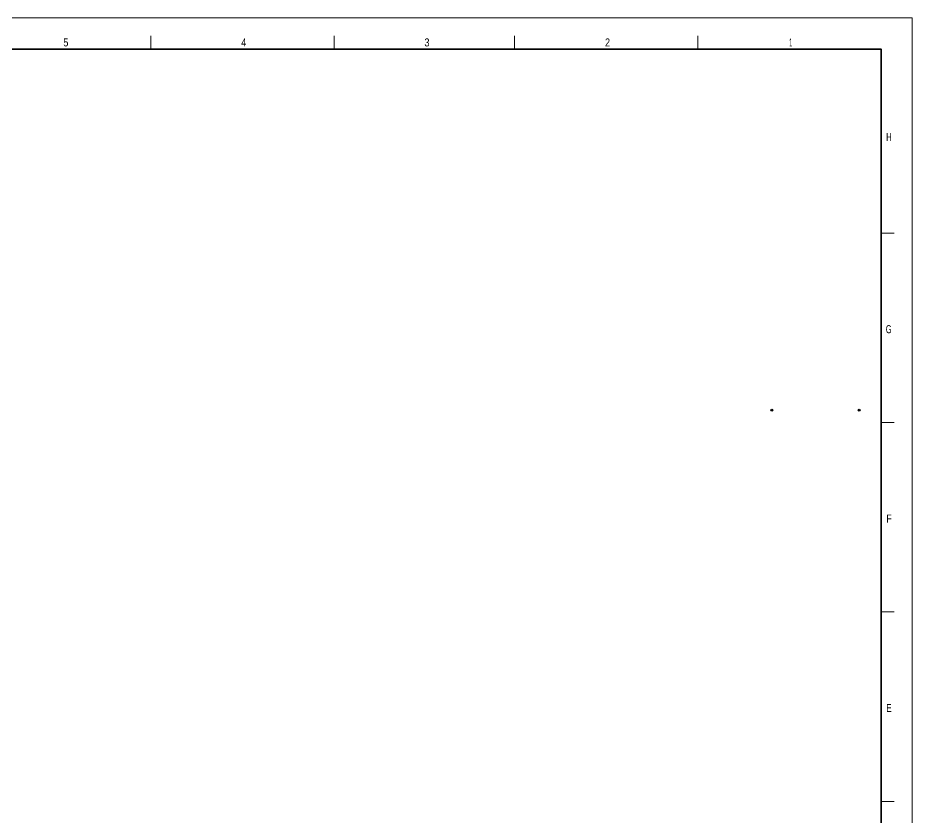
# Model space of a CAD drawing. Header units: millimetres. Extents: x 0 to 841, y 0 to 594.
# Drawn here: x 503.4 to 841, y 292.4 to 594 of the extents above; entities that cross this region are included whole.
import ezdxf
from ezdxf.enums import TextEntityAlignment as Align

# ---------------------------------------------------------------- set-up
doc = ezdxf.new("R2010")
doc.units = ezdxf.units.MM
doc.header["$LTSCALE"] = 1.5
doc.header["$PDMODE"] = 32
doc.header["$PDSIZE"] = 0.75
doc.layers.add('1', color=7, linetype='Continuous', lineweight=13)
doc.layers.add('9', color=7, linetype='Continuous', lineweight=13)
doc.layers.add('43', color=7, linetype='Continuous')

msp = doc.modelspace()

# ---------------------------------------------------------------- linework, layer by layer
at = {"layer": '1'}
for p, q in [((553.613, 587.261), (553.613, 582.228)), ((553.613, 587.261), (553.613, 582.228)), ((622.776, 587.261), (622.776, 582.228)), ((622.776, 587.261), (622.776, 582.228)), ((690.937, 587.261), (690.937, 582.228)), ((690.937, 587.261), (690.937, 582.228)), ((760.1, 587.261), (760.1, 582.228)), ((760.1, 587.261), (760.1, 582.228)), ((834.275, 512.761), (829.263, 512.761)), ((834.275, 512.761), (829.263, 512.761)), ((834.275, 441.28), (829.263, 441.28)), ((834.275, 441.28), (829.263, 441.28)), ((834.275, 369.799), (829.263, 369.799)), ((834.275, 369.799), (829.263, 369.799)), ((834.275, 298.318), (829.263, 298.318)), ((834.275, 298.318), (829.263, 298.318))]:
    msp.add_line(p, q, dxfattribs=at)
at = {"layer": '1', "lineweight": 35}
msp.add_lwpolyline([(829.263, 112.014), (829.263, 582.228), (10.333, 582.228), (10.333, 10.382)], dxfattribs=at)
msp.add_lwpolyline([(829.263, 112.014), (829.263, 582.228), (10.333, 582.228), (10.333, 10.382)], dxfattribs=at)
at = {"layer": '43'}
for p in [(788, 446), (821, 446)]:
    msp.add_point(p, dxfattribs=at)
at = {"layer": '9'}
msp.add_lwpolyline([(0, 0), (841, 0), (841, 594), (0, 594)], close=True, dxfattribs=at)
msp.add_lwpolyline([(0, 0), (841, 0), (841, 594), (0, 594)], close=True, dxfattribs=at)

# ---------------------------------------------------------------- texts
at = {"layer": '1'}
for s, width, p in [('5', 0.85, (521.543, 583.235)), ('5', 0.85, (521.543, 583.235)), ('4', 0.85, (588.702, 583.235)), ('4', 0.85, (588.702, 583.235)), ('3', 0.85, (657.865, 583.235)), ('3', 0.85, (657.865, 583.235)), ('2', 0.85, (726.025, 583.235)), ('2', 0.85, (726.025, 583.235)), ('1', 0.4, (795.18, 583.235)), ('1', 0.4, (795.18, 583.235))]:
    msp.add_text(s, height=3.02, dxfattribs=dict(at, width=width)).set_placement(p, align=Align.CENTER)
for s, width, p in [('H', 0.65, (833.271, 547.494)), ('H', 0.65, (833.271, 547.494)), ('G', 0.65, (833.271, 475.007)), ('G', 0.65, (833.271, 475.007)), ('F', 0.8, (833.271, 403.526)), ('F', 0.8, (833.271, 403.526)), ('E', 0.75, (833.271, 332.045)), ('E', 0.75, (833.271, 332.045))]:
    msp.add_text(s, height=3.02, dxfattribs=dict(at, width=width)).set_placement(p, align=Align.RIGHT)

doc.saveas('drawing.dxf')
